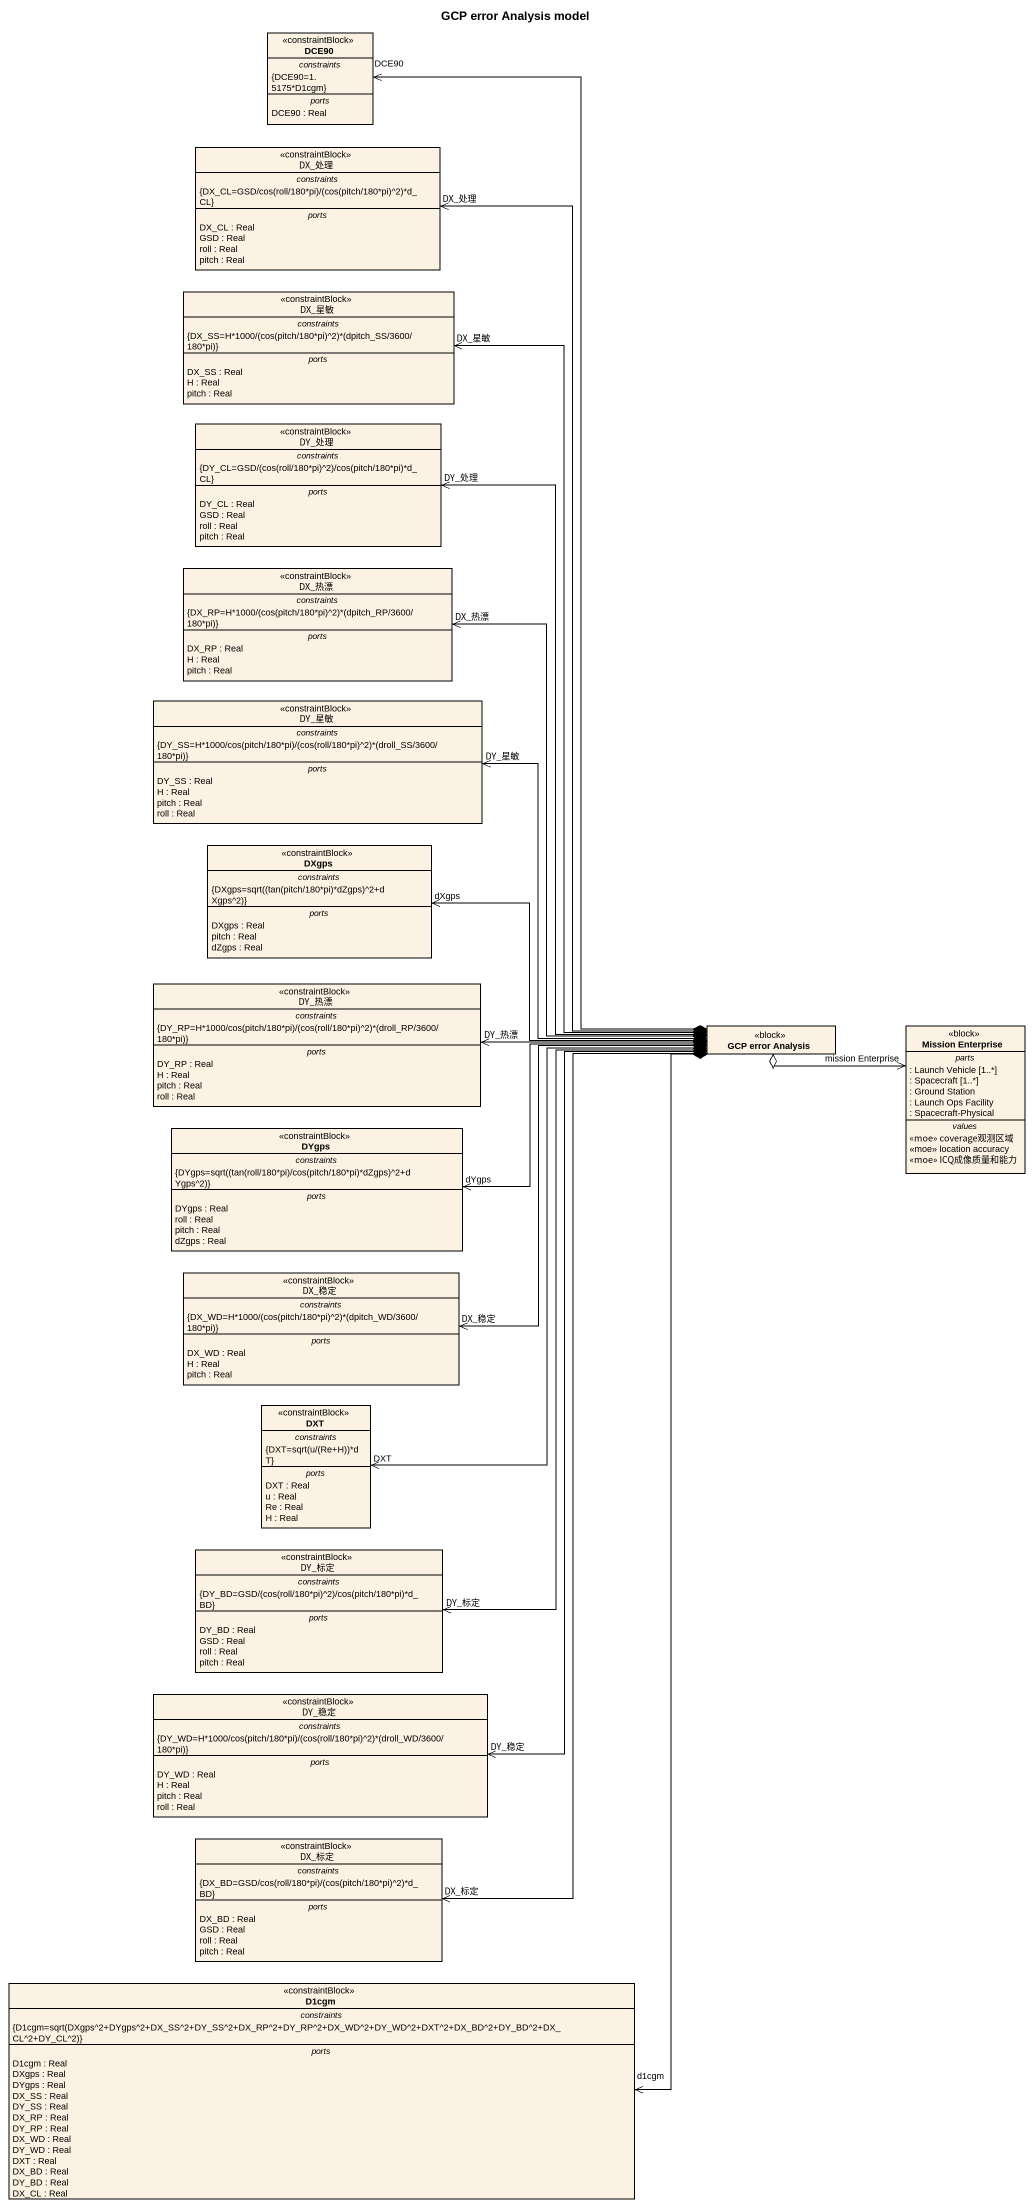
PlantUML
@startuml
title GCP error Analysis model
hide circle
hide empty members
class DCE90 <<constraintBlock>> {
  -- constraints --
  {DCE90=1.5175*D1cgm}
  -- ports --
  DCE90 : Real
}
class DX_处理 <<constraintBlock>> {
  -- constraints --
  {field} {DX_CL=GSD/cos(roll/180*pi)/(cos(pitch/180*pi)^2)*d_CL}
  -- ports --
  DX_CL : Real
  GSD : Real
  roll : Real
  pitch : Real
}
class DX_星敏 <<constraintBlock>> {
  -- constraints --
  {field} {DX_SS=H*1000/(cos(pitch/180*pi)^2)*(dpitch_SS/3600/180*pi)}
  -- ports --
  DX_SS : Real
  H : Real
  pitch : Real
}
class DY_处理 <<constraintBlock>> {
  -- constraints --
  {field} {DY_CL=GSD/(cos(roll/180*pi)^2)/cos(pitch/180*pi)*d_CL}
  -- ports --
  DY_CL : Real
  GSD : Real
  roll : Real
  pitch : Real
}
class DX_热漂 <<constraintBlock>> {
  -- constraints --
  {field} {DX_RP=H*1000/(cos(pitch/180*pi)^2)*(dpitch_RP/3600/180*pi)}
  -- ports --
  DX_RP : Real
  H : Real
  pitch : Real
}
class DY_星敏 <<constraintBlock>> {
  -- constraints --
  {field} {DY_SS=H*1000/cos(pitch/180*pi)/(cos(roll/180*pi)^2)*(droll_SS/3600/180*pi)}
  -- ports --
  DY_SS : Real
  H : Real
  pitch : Real
  roll : Real
}
class DXgps <<constraintBlock>> {
  -- constraints --
  {field} {DXgps=sqrt((tan(pitch/180*pi)*dZgps)^2+dXgps^2)}
  -- ports --
  DXgps : Real
  pitch : Real
  dZgps : Real
}
class DY_热漂 <<constraintBlock>> {
  -- constraints --
  {field} {DY_RP=H*1000/cos(pitch/180*pi)/(cos(roll/180*pi)^2)*(droll_RP/3600/180*pi)}
  -- ports --
  DY_RP : Real
  H : Real
  pitch : Real
  roll : Real
}
class "GCP error Analysis" as GCP_error_Analysis <<block>>
class "Mission Enterprise" as Mission_Enterprise <<block>> {
  -- parts --
  : Launch Vehicle [1..*]
  : Spacecraft [1..*]
  : Ground Station
  : Launch Ops Facility
  : Spacecraft-Physical
  -- values --
  <<moe>> coverage观测区域
  <<moe>> location accuracy
  <<moe>> ICQ成像质量和能力
}
class DYgps <<constraintBlock>> {
  -- constraints --
  {field} {DYgps=sqrt((tan(roll/180*pi)/cos(pitch/180*pi)*dZgps)^2+dYgps^2)}
  -- ports --
  DYgps : Real
  roll : Real
  pitch : Real
  dZgps : Real
}
class DX_稳定 <<constraintBlock>> {
  -- constraints --
  {field} {DX_WD=H*1000/(cos(pitch/180*pi)^2)*(dpitch_WD/3600/180*pi)}
  -- ports --
  DX_WD : Real
  H : Real
  pitch : Real
}
class DXT <<constraintBlock>> {
  -- constraints --
  {field} {DXT=sqrt(u/(Re+H))*dT}
  -- ports --
  DXT : Real
  u : Real
  Re : Real
  H : Real
}
class DY_标定 <<constraintBlock>> {
  -- constraints --
  {field} {DY_BD=GSD/(cos(roll/180*pi)^2)/cos(pitch/180*pi)*d_BD}
  -- ports --
  DY_BD : Real
  GSD : Real
  roll : Real
  pitch : Real
}
class DY_稳定 <<constraintBlock>> {
  -- constraints --
  {field} {DY_WD=H*1000/cos(pitch/180*pi)/(cos(roll/180*pi)^2)*(droll_WD/3600/180*pi)}
  -- ports --
  DY_WD : Real
  H : Real
  pitch : Real
  roll : Real
}
class DX_标定 <<constraintBlock>> {
  -- constraints --
  {field} {DX_BD=GSD/cos(roll/180*pi)/(cos(pitch/180*pi)^2)*d_BD}
  -- ports --
  DX_BD : Real
  GSD : Real
  roll : Real
  pitch : Real
}
class D1cgm <<constraintBlock>> {
  -- constraints --
  {field} {D1cgm=sqrt(DXgps^2+DYgps^2+DX_SS^2+DY_SS^2+DX_RP^2+DY_RP^2+DX_WD^2+DY_WD^2+DXT^2+DX_BD^2+DY_BD^2+DX_CL^2+DY_CL^2)}
  -- ports --
  D1cgm : Real
  DXgps : Real
  DYgps : Real
  DX_SS : Real
  DY_SS : Real
  DX_RP : Real
  DY_RP : Real
  DX_WD : Real
  DY_WD : Real
  DXT : Real
  DX_BD : Real
  DY_BD : Real
  DX_CL : Real
}
GCP_error_Analysis *-up-> "DCE90" DCE90
GCP_error_Analysis *-up-> "DX_处理" DX_处理
GCP_error_Analysis *-up-> "DX_星敏" DX_星敏
GCP_error_Analysis *-up-> "DY_处理" DY_处理
GCP_error_Analysis *-up-> "DX_热漂" DX_热漂
GCP_error_Analysis *-up-> "DY_星敏" DY_星敏
GCP_error_Analysis *-left-> "dXgps" DXgps
GCP_error_Analysis *-left-> "DY_热漂" DY_热漂
GCP_error_Analysis o-right-> "mission Enterprise" Mission_Enterprise
GCP_error_Analysis *-left-> "dYgps" DYgps
GCP_error_Analysis *--> "DX_稳定" DX_稳定
GCP_error_Analysis *--> "DXT" DXT
GCP_error_Analysis *--> "DY_标定" DY_标定
GCP_error_Analysis *--> "DY_稳定" DY_稳定
GCP_error_Analysis *--> "DX_标定" DX_标定
GCP_error_Analysis *--> "d1cgm" D1cgm
@enduml
